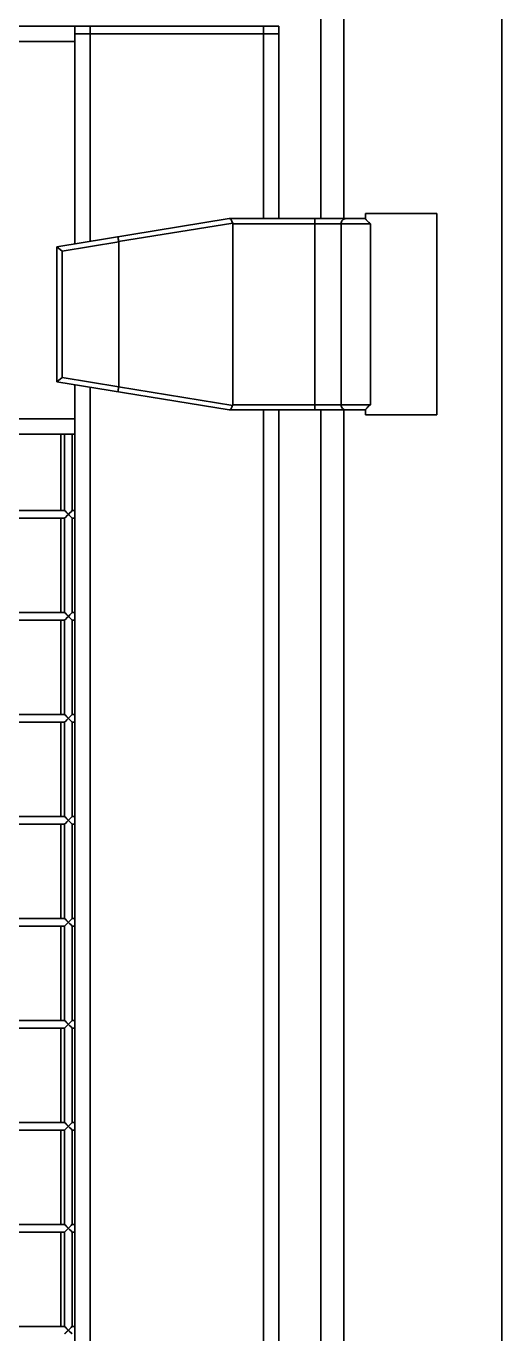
# Model space of a CAD drawing. Header units: millimetres. Extents: x 32496 to 166256, y 3504 to 23939.
# Drawn here: x 48784 to 48971, y 12787 to 13300 of the extents above; entities that cross this region are included whole.
import ezdxf

# ---------------------------------------------------------------- set-up
doc = ezdxf.new("R2010")
doc.units = ezdxf.units.MM
doc.layers.get('0').update_dxf_attribs({"lineweight": 35})

msp = doc.modelspace()

# ---------------------------------------------------------------- linework, layer by layer
at = {"linetype": 'Continuous'}
for p, q in [((48908.64, 13224.575), (48908.64, 13396.575)), ((48970.64, 10877.575), (48970.64, 13396.575)), ((48899.64, 13224.575), (48899.64, 13316.575)), ((48803.14, 13300.075), (48177.14, 13300.075)), ((48803.14, 13300.075), (48883.14, 13300.075)), ((48803.14, 13214.716), (48803.14, 13300.075)), ((48803.14, 13297.075), (48883.14, 13297.075)), ((48803.14, 13297.075), (48883.14, 13297.075)), ((48809.14, 13297.075), (48809.14, 13300.075)), ((48809.14, 13215.694), (48809.14, 13297.075)), ((48877.14, 13300.075), (48877.14, 13297.075)), ((48877.14, 13297.075), (48877.14, 13224.575)), ((48883.14, 13297.075), (48883.14, 13300.075)), ((48883.14, 13224.575), (48883.14, 13297.075)), ((48177.14, 13294.075), (48803.14, 13294.075)), ((48796.14, 13213.575), (48863.64, 13224.575)), ((48863.64, 13224.575), (48917.14, 13224.575)), ((48897.316, 13224.575), (48897.316, 13149.575)), ((48917.14, 13226.575), (48945.14, 13226.575)), ((48917.14, 13224.575), (48917.14, 13226.575)), ((48945.14, 13147.575), (48945.14, 13226.575)), ((48865.058, 13222.858), (48820.334, 13215.57)), ((48865.14, 13222.575), (48919.108, 13222.575)), ((48865.14, 13222.575), (48865.14, 13151.575)), ((48907.629, 13151.575), (48907.629, 13222.575)), ((48919.108, 13222.575), (48919.108, 13151.575)), ((48820.34, 13215.493), (48798.14, 13211.875)), ((48820.34, 13215.493), (48820.34, 13158.658)), ((48796.14, 13213.575), (48796.14, 13160.575)), ((48796.14, 13213.575), (48798.14, 13211.875)), ((48798.14, 13162.276), (48798.14, 13211.875)), ((48796.14, 13160.575), (48798.14, 13162.276)), ((48796.14, 13160.575), (48863.64, 13149.575)), ((48798.14, 13162.276), (48820.34, 13158.658)), ((48803.14, 13140.075), (48803.14, 13159.435)), ((48809.14, 12515.694), (48809.14, 13158.457)), ((48820.334, 13158.581), (48865.058, 13151.293)), ((48863.64, 13149.575), (48917.14, 13149.575)), ((48919.108, 13151.575), (48865.14, 13151.575)), ((48877.14, 13149.575), (48877.14, 12524.575)), ((48883.14, 12524.575), (48883.14, 13149.575)), ((48899.64, 12524.575), (48899.64, 13149.575)), ((48908.64, 12524.575), (48908.64, 13149.575)), ((48917.14, 13149.576), (48917.14, 13147.575)), ((48945.14, 13147.575), (48917.14, 13147.575)), ((48803.14, 13146.075), (48177.14, 13146.075)), ((48177.14, 13140.075), (48803.14, 13140.075)), ((48797.64, 13140.075), (48797.64, 13110.075)), ((48799.14, 13140.075), (48799.14, 13110.075)), ((48802.14, 13140.075), (48802.14, 13110.075)), ((48803.14, 13140.075), (48803.14, 12514.553)), ((48762.14, 13110.075), (48799.14, 13110.075)), ((48762.14, 13107.075), (48799.14, 13107.075)), ((48797.64, 13107.075), (48797.64, 13070.075)), ((48799.14, 13107.075), (48802.14, 13110.075)), ((48799.14, 13110.075), (48802.14, 13107.075)), ((48799.14, 13107.075), (48799.14, 13070.075)), ((48802.14, 13110.075), (48803.14, 13110.075)), ((48802.14, 13107.075), (48803.14, 13107.075)), ((48802.14, 13107.075), (48802.14, 13070.075)), ((48762.14, 13070.075), (48799.14, 13070.075)), ((48799.14, 13067.075), (48802.14, 13070.075)), ((48799.14, 13070.075), (48802.14, 13067.075)), ((48802.14, 13070.075), (48803.14, 13070.075)), ((48762.14, 13067.075), (48799.14, 13067.075)), ((48797.64, 13067.075), (48797.64, 13030.075)), ((48799.14, 13067.075), (48799.14, 13030.075)), ((48802.14, 13067.075), (48803.14, 13067.075)), ((48802.14, 13067.075), (48802.14, 13030.075)), ((48762.14, 13030.075), (48799.14, 13030.075)), ((48799.14, 13027.075), (48802.14, 13030.075)), ((48799.14, 13030.075), (48802.14, 13027.075)), ((48802.14, 13030.075), (48803.14, 13030.075)), ((48762.14, 13027.075), (48799.14, 13027.075)), ((48797.64, 13027.075), (48797.64, 12990.075)), ((48799.14, 13027.075), (48799.14, 12990.075)), ((48802.14, 13027.075), (48803.14, 13027.075)), ((48802.14, 13027.075), (48802.14, 12990.075)), ((48762.14, 12990.075), (48799.14, 12990.075)), ((48799.14, 12987.075), (48802.14, 12990.075)), ((48799.14, 12990.075), (48802.14, 12987.075)), ((48802.14, 12990.075), (48803.14, 12990.075)), ((48762.14, 12987.075), (48799.14, 12987.075)), ((48797.64, 12987.075), (48797.64, 12950.075)), ((48799.14, 12987.075), (48799.14, 12950.075)), ((48802.14, 12987.075), (48803.14, 12987.075)), ((48802.14, 12987.075), (48802.14, 12950.075)), ((48762.14, 12950.075), (48799.14, 12950.075)), ((48762.14, 12947.075), (48799.14, 12947.075)), ((48797.64, 12947.075), (48797.64, 12910.075)), ((48799.14, 12947.075), (48802.14, 12950.075)), ((48799.14, 12950.075), (48802.14, 12947.075)), ((48799.14, 12947.075), (48799.14, 12910.075)), ((48802.14, 12950.075), (48803.14, 12950.075)), ((48802.14, 12947.075), (48803.14, 12947.075)), ((48802.14, 12947.075), (48802.14, 12910.075)), ((48762.14, 12910.075), (48799.14, 12910.075)), ((48762.14, 12907.075), (48799.14, 12907.075)), ((48797.64, 12907.075), (48797.64, 12870.075)), ((48799.14, 12907.075), (48802.14, 12910.075)), ((48799.14, 12910.075), (48802.14, 12907.075)), ((48799.14, 12907.075), (48799.14, 12870.075)), ((48802.14, 12910.075), (48803.14, 12910.075)), ((48802.14, 12907.075), (48803.14, 12907.075)), ((48802.14, 12907.075), (48802.14, 12870.075)), ((48762.14, 12870.075), (48799.14, 12870.075)), ((48799.14, 12867.075), (48802.14, 12870.075)), ((48799.14, 12870.075), (48802.14, 12867.075)), ((48802.14, 12870.075), (48803.14, 12870.075)), ((48762.14, 12867.075), (48799.14, 12867.075)), ((48797.64, 12867.075), (48797.64, 12830.075)), ((48799.14, 12867.075), (48799.14, 12830.075)), ((48802.14, 12867.075), (48803.14, 12867.075)), ((48802.14, 12867.075), (48802.14, 12830.075)), ((48762.14, 12830.075), (48799.14, 12830.075)), ((48799.14, 12827.075), (48802.14, 12830.075)), ((48799.14, 12830.075), (48802.14, 12827.075)), ((48802.14, 12830.075), (48803.14, 12830.075)), ((48762.14, 12827.075), (48799.14, 12827.075)), ((48797.64, 12827.075), (48797.64, 12790.075)), ((48799.14, 12827.075), (48799.14, 12790.075)), ((48802.14, 12827.075), (48803.14, 12827.075)), ((48802.14, 12827.075), (48802.14, 12790.075)), ((48762.14, 12790.075), (48799.14, 12790.075)), ((48799.14, 12787.075), (48802.14, 12790.075)), ((48799.14, 12790.075), (48802.14, 12787.075)), ((48802.14, 12790.075), (48803.14, 12790.075))]:
    msp.add_line(p, q, dxfattribs=at)
for points in [[(48799.14, 13110.075), (48799.57, 13109.645), (48800.06, 13109.155), (48801.229, 13107.986)], [(48800.64, 13108.575), (48800.049, 13107.985), (48799.579, 13107.515), (48799.254, 13107.19)], [(48800.64, 13108.575), (48801.227, 13109.162), (48801.702, 13109.638), (48802.025, 13109.961)], [(48802.024, 13107.192), (48801.701, 13107.514), (48801.229, 13107.986)], [(48799.14, 13070.075), (48799.57, 13069.645), (48800.06, 13069.155), (48801.229, 13067.986)], [(48800.64, 13068.575), (48800.049, 13067.985), (48799.579, 13067.515), (48799.254, 13067.19)], [(48800.64, 13068.575), (48801.227, 13069.162), (48801.702, 13069.638), (48802.025, 13069.961)], [(48802.024, 13067.192), (48801.701, 13067.514), (48801.229, 13067.986)], [(48799.14, 13030.075), (48799.57, 13029.645), (48800.06, 13029.155), (48801.229, 13027.986)], [(48800.64, 13028.575), (48801.227, 13029.162), (48801.702, 13029.638), (48802.025, 13029.961)], [(48800.64, 13028.575), (48800.049, 13027.985), (48799.579, 13027.515), (48799.254, 13027.19)], [(48802.024, 13027.192), (48801.701, 13027.514), (48801.229, 13027.986)], [(48799.14, 12990.075), (48799.57, 12989.645), (48800.06, 12989.155), (48801.229, 12987.986)], [(48800.64, 12988.575), (48800.049, 12987.985), (48799.579, 12987.515), (48799.254, 12987.19)], [(48800.64, 12988.575), (48801.227, 12989.162), (48801.702, 12989.638), (48802.025, 12989.961)], [(48802.024, 12987.192), (48801.701, 12987.514), (48801.229, 12987.986)], [(48799.14, 12950.075), (48799.57, 12949.645), (48800.06, 12949.155), (48801.229, 12947.986)], [(48800.64, 12948.575), (48800.049, 12947.985), (48799.579, 12947.515), (48799.254, 12947.19)], [(48800.64, 12948.575), (48801.227, 12949.162), (48801.702, 12949.638), (48802.025, 12949.961)], [(48802.024, 12947.192), (48801.701, 12947.514), (48801.229, 12947.986)], [(48799.14, 12910.075), (48799.57, 12909.645), (48800.06, 12909.155), (48801.229, 12907.986)], [(48800.64, 12908.575), (48800.049, 12907.985), (48799.579, 12907.515), (48799.254, 12907.19)], [(48800.64, 12908.575), (48801.227, 12909.162), (48801.702, 12909.638), (48802.025, 12909.961)], [(48802.024, 12907.192), (48801.701, 12907.514), (48801.229, 12907.986)], [(48799.14, 12870.075), (48799.57, 12869.645), (48800.06, 12869.155), (48801.229, 12867.986)], [(48800.64, 12868.575), (48800.049, 12867.985), (48799.579, 12867.515), (48799.254, 12867.19)], [(48800.64, 12868.575), (48801.227, 12869.162), (48801.702, 12869.638), (48802.025, 12869.961)], [(48802.024, 12867.192), (48801.701, 12867.514), (48801.229, 12867.986)], [(48799.14, 12830.075), (48799.57, 12829.645), (48800.06, 12829.155), (48801.229, 12827.986)], [(48800.64, 12828.575), (48801.227, 12829.162), (48801.702, 12829.638), (48802.025, 12829.961)], [(48800.64, 12828.575), (48800.049, 12827.985), (48799.579, 12827.515), (48799.254, 12827.19)], [(48802.024, 12827.192), (48801.701, 12827.514), (48801.229, 12827.986)], [(48799.14, 12790.075), (48799.57, 12789.645), (48800.06, 12789.155), (48801.229, 12787.986)], [(48800.64, 12788.575), (48800.049, 12787.985), (48799.579, 12787.515), (48799.254, 12787.19)], [(48800.64, 12788.575), (48801.227, 12789.162), (48801.702, 12789.638), (48802.025, 12789.961)], [(48802.024, 12787.192), (48801.701, 12787.514), (48801.229, 12787.986)]]:
    msp.add_lwpolyline(points, dxfattribs=at)
for centre, major_axis, ratio, start_param, end_param in [((48856.994, 13222.575), (8.145, 0), 0.2455357, 0, 0.1417105), ((48812.194, 13214.165), (8.138, 1.411), 0.2419381, -0.0419274, -0.0035649), ((48812.194, 13159.986), (8.138, -1.411), 0.2419381, 0.0035649, 0.0419274), ((48856.994, 13151.575), (8.145, 0), 0.2455357, -0.1417105, 0)]:
    msp.add_ellipse(centre, major_axis=major_axis, ratio=ratio, start_param=start_param, end_param=end_param, dxfattribs=at)
for points, knots in [([(48863.785, 13224.575), (48863.857, 13224.575), (48863.995, 13224.563), (48864.183, 13224.467), (48864.33, 13224.301), (48864.517, 13223.988), (48864.734, 13223.489), (48864.933, 13223.074), (48865.058, 13222.858)], [0, 0, 0, 0, 0.0954914, 0.1815719, 0.2751296, 0.3866593, 0.6670272, 1, 1, 1, 1]), ([(48907.629, 13222.575), (48907.629, 13222.834), (48907.714, 13223.347), (48908.087, 13224.009), (48908.656, 13224.465), (48909.123, 13224.575), (48909.348, 13224.575)], [0, 0, 0, 0, 0.2672147, 0.5246358, 0.7676565, 1, 1, 1, 1]), ([(48919.108, 13222.575), (48918.958, 13222.686), (48918.675, 13222.907), (48918.287, 13223.242), (48917.952, 13223.563), (48917.672, 13223.859), (48917.478, 13224.089), (48917.351, 13224.252), (48917.278, 13224.353), (48917.22, 13224.438), (48917.182, 13224.498), (48917.16, 13224.535), (48917.149, 13224.554), (48917.143, 13224.567), (48917.14, 13224.573), (48917.14, 13224.575)], [0, 0, 0, 0, 0.1982754, 0.3806938, 0.5455653, 0.6907758, 0.8134789, 0.8652438, 0.9098414, 0.9465551, 0.9745353, 0.984937, 0.9927617, 0.9978387, 1, 1, 1, 1]), ([(48820.26, 13217.506), (48820.241, 13217.503), (48820.219, 13217.464), (48820.205, 13217.411), (48820.188, 13217.312), (48820.181, 13217.15), (48820.187, 13216.802), (48820.234, 13216.267), (48820.295, 13215.815), (48820.334, 13215.57)], [0, 0, 0, 0, 0.0295837, 0.0551746, 0.0889134, 0.1806036, 0.3027047, 0.6210402, 1, 1, 1, 1]), ([(48820.26, 13156.645), (48820.241, 13156.648), (48820.219, 13156.687), (48820.205, 13156.74), (48820.188, 13156.839), (48820.181, 13157.001), (48820.187, 13157.349), (48820.234, 13157.884), (48820.295, 13158.336), (48820.334, 13158.581)], [0, 0, 0, 0, 0.0295836, 0.0551744, 0.0889133, 0.1806036, 0.3027047, 0.6210402, 1, 1, 1, 1]), ([(48865.058, 13151.293), (48864.933, 13151.077), (48864.734, 13150.662), (48864.517, 13150.163), (48864.33, 13149.85), (48864.183, 13149.684), (48863.995, 13149.588), (48863.857, 13149.575), (48863.785, 13149.575)], [0, 0, 0, 0, 0.3329422, 0.6133216, 0.7248572, 0.8184096, 0.904497, 1, 1, 1, 1]), ([(48909.348, 13149.575), (48909.123, 13149.575), (48908.656, 13149.686), (48908.087, 13150.142), (48907.714, 13150.804), (48907.629, 13151.317), (48907.629, 13151.575)], [0, 0, 0, 0, 0.2323435, 0.4753642, 0.7327853, 1, 1, 1, 1]), ([(48917.14, 13149.576), (48917.14, 13149.578), (48917.143, 13149.584), (48917.149, 13149.597), (48917.16, 13149.616), (48917.182, 13149.653), (48917.22, 13149.713), (48917.278, 13149.798), (48917.351, 13149.899), (48917.478, 13150.062), (48917.672, 13150.292), (48917.952, 13150.588), (48918.287, 13150.909), (48918.675, 13151.244), (48918.958, 13151.465), (48919.108, 13151.575)], [0, 0, 0, 0, 0.0021613, 0.0072383, 0.015063, 0.0254647, 0.0534449, 0.0901586, 0.1347562, 0.1865211, 0.3092242, 0.4544347, 0.6193062, 0.8017246, 1, 1, 1, 1])]:
    msp.add_open_spline(points, degree=3, knots=knots, dxfattribs=at)

doc.saveas('drawing.dxf')
